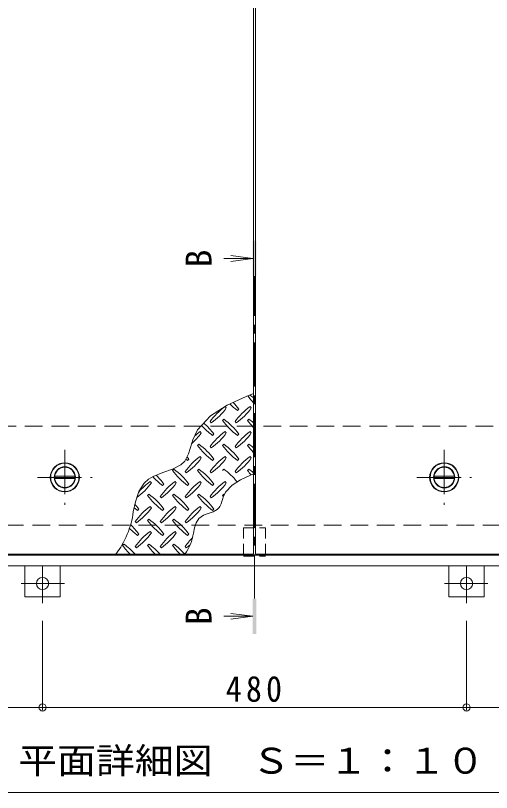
# Model space of a CAD drawing. Units: millimetres at full size, sheet at 1:10; details may follow other scales. Extents: x -2635 to 2730, y -1962 to 1900.
# Drawn here: x -1663 to -1124, y 214 to 1093 of the extents above; entities that cross this region are included whole.
import ezdxf
from ezdxf.enums import TextEntityAlignment as Align

# ---------------------------------------------------------------- set-up
doc = ezdxf.new("R2010")
doc.units = ezdxf.units.MM
doc.header["$LTSCALE"] = 10
doc.header["$PDMODE"] = 32
doc.header["$PDSIZE"] = 8
for name, pattern in [('CHAIN1', [8, 5, -1, 1, -1]), ('DASHED1', [1.8, 1.2, -0.6]), ('DASHED2', [3, 2, -1])]:
    doc.linetypes.add(name, pattern=pattern)
for name, color, linetype, lineweight in [('0-1_躯体', 2, 'CHAIN1', 9), ('0-2_仕上', 3, 'Continuous', 9), ('0-3_建具', 4, 'Continuous', 9), ('0-4_その他', 2, 'Continuous', 9), ('0-5_寸法', 4, 'Continuous', 9), ('0-9', 134, 'Continuous', 5), ('0-C', 4, 'Continuous', 9), ('0-E', 3, 'Continuous', 9), ('0-F', 7, 'Continuous', 9)]:
    doc.layers.add(name, color=color, linetype=linetype, lineweight=lineweight)
doc.styles.add('ＭＳ ゴシック', font='')
doc.styles.get('ＭＳ ゴシック').set_extended_font_data('MS Gothic')

msp = doc.modelspace()

# ---------------------------------------------------------------- linework, layer by layer
at = {"layer": '0-1_躯体', "linetype": 'DASHED2'}
for p, q in [((-642.28, 628.72), (-2142.28, 628.72)), ((-963.78, 516.72), (-2251.28, 516.72))]:
    msp.add_line(p, q, dxfattribs=at)
at = {"layer": '0-1_躯体'}
for p, q in [((-1607.03, 601.72), (-1607.03, 539.72)), ((-1177.53, 601.72), (-1177.53, 539.72)), ((-1638.03, 570.72), (-1576.03, 570.72)), ((-1208.53, 570.72), (-1146.53, 570.72))]:
    msp.add_line(p, q, dxfattribs=at)
at = {"layer": '0-2_仕上'}
for p, q in [((-1393.28, 1623.72), (-1393.28, 483.72)), ((-1391.28, 483.72), (-1391.28, 1623.72)), ((-1393.28, 483.72), (-1820.78, 483.72)), ((-963.78, 483.72), (-1391.28, 483.72))]:
    msp.add_line(p, q, dxfattribs=at)
for centre in [(-1607.03, 570.72), (-1177.53, 570.72)]:
    msp.add_circle(centre, 16.5, dxfattribs=at)
at = {"layer": '0-3_建具'}
for p, q in [((-2251.28, 482.72), (-533.28, 482.72)), ((-2263.28, 470.72), (-521.28, 470.72))]:
    msp.add_line(p, q, dxfattribs=at)
at = {"layer": '0-4_その他', "color": 7}
msp.add_line((-1104.78, 214.1), (-1679.78, 214.1), dxfattribs=at)
at = {"layer": '0-5_寸法'}
for p, q in [((-1394.28, 818.48), (-1427.05, 818.48)), ((-1394.28, 818.48), (-1419.07, 821.74)), ((-1394.28, 818.48), (-1419.07, 815.21)), ((-1394.28, 413.52), (-1427.05, 413.52)), ((-1394.28, 413.52), (-1419.07, 416.78)), ((-1394.28, 413.52), (-1419.07, 410.25))]:
    msp.add_line(p, q, dxfattribs=at)
at = {"layer": '0-5_寸法', "linetype": 'CHAIN1'}
msp.add_line((-1392.28, 433.52), (-1392.28, 798.48), dxfattribs=at)
at = {"layer": '0-5_寸法', "color": 7, "linetype": 'DASHED1'}
for points in [[(-1404.58, 513.52), (-1379.98, 513.52), (-1379.98, 481.52)], [(-1404.58, 513.52), (-1404.58, 481.52), (-1379.98, 481.52)]]:
    msp.add_lwpolyline(points, dxfattribs=at)
at = {"layer": '0-5_寸法'}
for points in [[(-1390.28, 838.48), (-1394.28, 838.48), (-1390.28, 798.48), (-1394.28, 798.48)], [(-1394.28, 393.52), (-1390.28, 393.52), (-1394.28, 433.52), (-1390.28, 433.52)]]:
    msp.add_solid(points, dxfattribs=at)
at = {"layer": '0-9'}
for p, q in [((-1401.56, 662.3), (-1423.31, 652.35)), ((-1393.28, 665.63), (-1401.56, 662.3)), ((-1423.31, 652.35), (-1442.27, 640.18)), ((-1424.24, 649.34), (-1425.65, 650.75)), ((-1395.95, 649.34), (-1397.37, 650.75)), ((-1411.51, 646.51), (-1410.09, 647.92)), ((-1442.27, 640.18), (-1456.68, 624.4)), ((-1442.62, 633.78), (-1441.21, 632.37)), ((-1427.06, 636.61), (-1428.48, 635.2)), ((-1414.34, 633.78), (-1412.92, 632.37)), ((-1398.78, 636.61), (-1400.19, 635.2)), ((-1456.68, 624.4), (-1462.25, 613.05)), ((-1452.52, 621.05), (-1453.93, 622.47)), ((-1439.79, 618.22), (-1438.38, 619.64)), ((-1424.24, 621.05), (-1425.65, 622.47)), ((-1411.51, 618.22), (-1410.09, 619.64)), ((-1395.95, 621.05), (-1397.37, 622.47)), ((-1463.39, 609.57), (-1465.16, 603.43)), ((-1462.25, 613.05), (-1463.39, 609.57)), ((-1455.35, 608.33), (-1456.76, 606.91)), ((-1427.06, 608.33), (-1428.48, 606.91)), ((-1398.78, 608.33), (-1400.19, 606.91)), ((-1465.16, 603.43), (-1467.05, 597.43)), ((-1442.62, 605.5), (-1441.21, 604.08)), ((-1414.34, 605.5), (-1412.92, 604.08)), ((-1471.34, 589.18), (-1475.62, 585.06)), ((-1469.5, 591.96), (-1471.34, 589.18)), ((-1467.05, 597.43), (-1469.5, 591.96)), ((-1468.08, 589.94), (-1466.66, 591.35)), ((-1452.52, 592.77), (-1453.93, 594.18)), ((-1439.79, 589.94), (-1438.38, 591.35)), ((-1424.24, 592.77), (-1425.65, 594.18)), ((-1411.51, 589.94), (-1410.09, 591.35)), ((-1395.95, 592.77), (-1397.37, 594.18)), ((-1475.62, 585.06), (-1485.22, 579.96)), ((-1506.87, 571.88), (-1512.27, 568.71)), ((-1496.19, 576.06), (-1506.87, 571.88)), ((-1485.22, 579.96), (-1496.19, 576.06)), ((-1483.63, 580.04), (-1485.05, 578.63)), ((-1470.91, 577.21), (-1469.49, 575.8)), ((-1455.35, 580.04), (-1456.76, 578.63)), ((-1442.62, 577.21), (-1441.21, 575.8)), ((-1427.06, 580.04), (-1428.48, 578.63)), ((-1414.34, 577.21), (-1412.92, 575.8)), ((-1397.42, 573.01), (-1408.29, 568.03)), ((-1398.78, 580.04), (-1400.19, 578.63)), ((-1393.28, 574.67), (-1397.42, 573.01)), ((-1517.11, 564.33), (-1523.19, 554.71)), ((-1512.27, 568.71), (-1517.11, 564.33)), ((-1509.09, 564.48), (-1510.5, 565.9)), ((-1496.36, 561.66), (-1494.95, 563.07)), ((-1480.81, 564.48), (-1482.22, 565.9)), ((-1468.08, 561.66), (-1466.66, 563.07)), ((-1452.52, 564.48), (-1453.93, 565.9)), ((-1439.79, 561.66), (-1438.38, 563.07)), ((-1424.24, 564.48), (-1425.65, 565.9)), ((-1408.29, 568.03), (-1417.77, 561.95)), ((-1523.19, 554.71), (-1527.14, 543.13)), ((-1424.98, 554.06), (-1427.77, 548.38)), ((-1417.77, 561.95), (-1424.98, 554.06)), ((-1511.92, 551.76), (-1513.33, 550.34)), ((-1499.19, 548.93), (-1497.78, 547.51)), ((-1483.63, 551.76), (-1485.05, 550.34)), ((-1470.91, 548.93), (-1469.49, 547.51)), ((-1455.35, 551.76), (-1456.76, 550.34)), ((-1442.62, 548.93), (-1441.21, 547.51)), ((-1428.34, 546.64), (-1429.22, 543.57)), ((-1427.06, 551.76), (-1428.48, 550.34)), ((-1427.77, 548.38), (-1428.34, 546.64)), ((-1527.14, 543.13), (-1529.49, 531.7)), ((-1509.09, 536.2), (-1510.5, 537.61)), ((-1480.81, 536.2), (-1482.22, 537.61)), ((-1452.52, 536.2), (-1453.93, 537.61)), ((-1432.31, 536.45), (-1434.45, 534.39)), ((-1431.39, 537.84), (-1432.31, 536.45)), ((-1430.16, 540.57), (-1431.39, 537.84)), ((-1429.22, 543.57), (-1430.16, 540.57)), ((-1524.65, 533.37), (-1523.23, 534.79)), ((-1496.36, 533.37), (-1494.95, 534.79)), ((-1468.08, 533.37), (-1466.66, 534.79)), ((-1450.07, 527.8), (-1452.77, 526.22)), ((-1444.74, 529.89), (-1450.07, 527.8)), ((-1439.25, 531.84), (-1444.74, 529.89)), ((-1439.79, 533.37), (-1438.38, 534.79)), ((-1434.45, 534.39), (-1439.25, 531.84)), ((-1527.47, 520.64), (-1526.06, 519.23)), ((-1511.92, 523.47), (-1513.33, 522.06)), ((-1499.19, 520.64), (-1497.78, 519.23)), ((-1483.63, 523.47), (-1485.05, 522.06)), ((-1470.91, 520.64), (-1469.49, 519.23)), ((-1458.24, 519.22), (-1460.21, 513.42)), ((-1455.19, 524.03), (-1458.24, 519.22)), ((-1455.88, 522.94), (-1456.76, 522.06)), ((-1452.77, 526.22), (-1455.19, 524.03)), ((-1460.21, 513.42), (-1461.39, 507.71)), ((-1524.65, 505.09), (-1523.23, 506.5)), ((-1509.09, 507.92), (-1510.5, 509.33)), ((-1496.36, 505.09), (-1494.95, 506.5)), ((-1480.81, 507.92), (-1482.22, 509.33)), ((-1468.08, 505.09), (-1466.66, 506.5)), ((-1540.2, 495.19), (-1541.62, 493.77)), ((-1511.92, 495.19), (-1513.33, 493.77)), ((-1483.63, 495.19), (-1485.05, 493.77)), ((-1527.47, 492.36), (-1526.06, 490.95)), ((-1499.19, 492.36), (-1497.78, 490.95)), ((-1470.91, 492.36), (-1469.49, 490.95))]:
    msp.add_line(p, q, dxfattribs=at)
for centre, radius, start, end in [((-1341.15, 705.55), 72.5, 215.94795, 224.0249), ((-1440.85, 605.85), 72.5, 48.99213, 53.25279), ((-1383.58, 591.71), 72.5, 125.47256, 144.5273), ((-1369.44, 705.55), 72.5, 225.57452, 234.5273), ((-1469.14, 605.85), 72.5, 35.47258, 43.25978), ((-1355.29, 591.71), 72.5, 125.47256, 144.5273), ((-1483.28, 691.41), 72.5, 305.47272, 324.5273), ((-1455, 691.41), 72.5, 305.47272, 324.5273), ((-1369.44, 677.27), 72.5, 215.47272, 234.5273), ((-1469.14, 577.57), 72.5, 35.47258, 54.5273), ((-1341.15, 677.27), 72.5, 215.47272, 224.0249), ((-1440.85, 577.57), 72.5, 48.99213, 54.5273), ((-1397.72, 677.27), 72.5, 221.35275, 234.5273), ((-1497.42, 577.57), 72.5, 35.47258, 48.77962), ((-1511.56, 663.13), 72.5, 311.38763, 324.5273), ((-1411.86, 563.42), 72.5, 125.47256, 131.59831), ((-1383.58, 563.42), 72.5, 125.47256, 144.5273), ((-1483.28, 663.13), 72.5, 305.47272, 324.5273), ((-1355.29, 563.42), 72.5, 125.47256, 144.5273), ((-1455, 663.13), 72.5, 305.47272, 324.5273), ((-1397.72, 648.98), 72.5, 215.47272, 234.5273), ((-1497.42, 549.28), 72.5, 35.47258, 54.5273), ((-1369.44, 648.98), 72.5, 215.47272, 234.5273), ((-1469.14, 549.28), 72.5, 35.47258, 54.5273), ((-1341.15, 648.98), 72.5, 215.47272, 224.0249), ((-1440.85, 549.28), 72.5, 48.99213, 54.5273), ((-1411.86, 535.14), 72.5, 125.47256, 144.5273), ((-1426, 648.98), 72.5, 232.70831, 234.5273), ((-1511.56, 634.84), 72.5, 305.47272, 324.5273), ((-1525.71, 549.28), 72.5, 35.47258, 38.03572), ((-1383.58, 535.14), 72.5, 125.47256, 144.5273), ((-1483.28, 634.84), 72.5, 305.47272, 324.5273), ((-1355.29, 535.14), 72.5, 125.47256, 144.5273), ((-1455, 634.84), 72.5, 305.47272, 324.5273), ((-1553.99, 521), 72.5, 35.47258, 45.99713), ((-1426, 620.7), 72.5, 215.47272, 234.5273), ((-1525.71, 521), 72.5, 35.47258, 54.5273), ((-1397.72, 620.7), 72.5, 215.47272, 234.5273), ((-1497.42, 521), 72.5, 35.47258, 54.5273), ((-1469.14, 521), 72.5, 38.01075, 54.5273), ((-1341.15, 620.7), 72.5, 215.47272, 220.61368), ((-1440.85, 521), 72.5, 48.99213, 54.5273), ((-1568.13, 606.56), 72.5, 306.00705, 324.5273), ((-1468.43, 506.86), 72.5, 125.47256, 139.2924), ((-1454.29, 620.7), 72.5, 222.74814, 234.5273), ((-1440.15, 506.86), 72.5, 125.47256, 144.52728), ((-1539.85, 606.56), 72.5, 305.47272, 324.5273), ((-1411.86, 506.86), 72.5, 125.47256, 144.52728), ((-1511.56, 606.56), 72.5, 305.47272, 324.5273), ((-1383.58, 506.86), 72.5, 125.47256, 144.52728), ((-1483.28, 606.56), 72.5, 305.47272, 324.5273), ((-1454.29, 592.42), 72.5, 215.47272, 234.5273), ((-1553.99, 492.71), 72.5, 35.47258, 54.5273), ((-1426, 592.42), 72.5, 215.47272, 234.5273), ((-1525.71, 492.71), 72.5, 35.47258, 54.5273), ((-1397.72, 592.42), 72.5, 215.47272, 234.5273), ((-1497.42, 492.71), 72.5, 35.47258, 54.5273), ((-1369.44, 592.42), 72.5, 215.47272, 216.81532), ((-1469.14, 492.71), 72.5, 53.83966, 54.5273), ((-1582.27, 492.71), 72.5, 35.47258, 41.1628), ((-1468.43, 478.57), 72.5, 125.47256, 144.5273), ((-1440.15, 478.57), 72.5, 125.47256, 144.5273), ((-1411.86, 478.57), 72.5, 125.47256, 144.5273), ((-1630.69, 545.46), 102.13, 322.79805, 352.25462), ((-1482.57, 592.42), 72.5, 230.65677, 234.5273), ((-1568.13, 578.27), 72.5, 305.47272, 324.5273), ((-1539.85, 578.27), 72.5, 305.47272, 324.5273), ((-1511.56, 578.27), 72.5, 305.47272, 324.5273), ((-1454.29, 564.13), 72.5, 215.47272, 234.5273), ((-1553.99, 464.43), 72.5, 35.47258, 54.5273), ((-1426, 564.13), 72.5, 215.47272, 234.5273), ((-1525.71, 464.43), 72.5, 35.47258, 54.5273), ((-1397.72, 564.13), 72.5, 215.47272, 215.70636), ((-1482.57, 564.13), 72.5, 224.94598, 234.5273), ((-1582.27, 464.43), 72.5, 35.47258, 46.69856), ((-1468.43, 450.29), 72.5, 125.47256, 144.5273), ((-1568.13, 549.99), 72.5, 305.47272, 324.5273), ((-1440.15, 450.29), 72.5, 125.47256, 144.5273), ((-1539.85, 549.99), 72.5, 305.47272, 324.5273), ((-1511.98, 514.59), 51.06, 322.79805, 352.25462), ((-1411.86, 450.29), 72.5, 134.23579, 144.5273), ((-1482.57, 535.85), 72.5, 215.47272, 225.97511), ((-1582.27, 436.14), 72.5, 41.00789, 54.5273), ((-1454.29, 535.85), 72.5, 215.47272, 225.97511), ((-1553.99, 436.14), 72.5, 41.00789, 54.5273), ((-1426, 535.85), 72.5, 215.47272, 225.97511), ((-1525.71, 436.14), 72.5, 41.2111, 54.5273), ((-1511.56, 549.99), 72.5, 305.47272, 309.84157)]:
    msp.add_arc(centre, radius, start, end, dxfattribs=at)
at = {"layer": '0-C'}
for p, q in [((-1595.6, 571.97), (-1618.46, 571.97)), ((-1166.1, 571.97), (-1188.96, 571.97)), ((-1595.6, 569.47), (-1618.46, 569.47)), ((-1166.1, 569.47), (-1188.96, 569.47))]:
    msp.add_line(p, q, dxfattribs=at)
at = {"layer": '0-C', "color": 2}
for centre, radius in [((-1607.03, 570.72), 16), ((-1607.03, 570.72), 12), ((-1607.03, 570.72), 11.75), ((-1177.53, 570.72), 16), ((-1177.53, 570.72), 12), ((-1177.53, 570.72), 11.75)]:
    msp.add_circle(centre, radius, dxfattribs=at)
at = {"layer": '0-C'}
for centre in [(-1607.03, 570.72), (-1177.53, 570.72)]:
    msp.add_circle(centre, 11.5, dxfattribs=at)
at = {"layer": '0-E'}
for p, q in [((-1652.28, 470.72), (-1652.28, 435.52)), ((-1612.28, 470.72), (-1612.28, 435.52)), ((-1172.28, 470.72), (-1172.28, 435.52)), ((-1132.28, 470.72), (-1132.28, 435.52)), ((-1612.28, 435.52), (-1652.28, 435.52)), ((-1172.28, 435.52), (-1132.28, 435.52))]:
    msp.add_line(p, q, dxfattribs=at)
at = {"layer": '0-E', "linetype": 'CHAIN1'}
for p, q in [((-1632.28, 428.36), (-1632.28, 470.52)), ((-1152.28, 428.36), (-1152.28, 470.52)), ((-1607.44, 450.52), (-1656.33, 450.52)), ((-1177.12, 450.52), (-1128.24, 450.52))]:
    msp.add_line(p, q, dxfattribs=at)
at = {"layer": '0-E'}
for centre in [(-1632.28, 450.52), (-1152.28, 450.52)]:
    msp.add_circle(centre, 7, dxfattribs=at)
at = {"layer": '0-F'}
for p, q in [((-1632.28, 307.29), (-1632.28, 408.36)), ((-1152.28, 307.29), (-1152.28, 408.36)), ((-2113.28, 310.29), (-1632.28, 310.29)), ((-1632.28, 310.29), (-1152.28, 310.29)), ((-1152.28, 310.29), (-671.28, 310.29))]:
    msp.add_line(p, q, dxfattribs=at)
for p in [(-1632.28, 310.29), (-1152.28, 310.29)]:
    msp.add_point(p, dxfattribs=at)

# ---------------------------------------------------------------- texts
at = {"layer": '0-4_その他', "style": 'ＭＳ ゴシック', "width": 1.1}
msp.add_text('平面詳細図\u3000Ｓ＝１：１０', height=29.33, dxfattribs=at).set_placement((-1659.78, 226.6), align=Align.BOTTOM_LEFT)
at = {"layer": '0-5_寸法', "color": 2, "style": 'ＭＳ ゴシック'}
for p in [(-1432.15, 808.48), (-1432.15, 403.52)]:
    msp.add_text('B', height=29.33, rotation=90, dxfattribs=at).set_placement(p, align=Align.BOTTOM_LEFT)
at = {"layer": '0-F', "color": 2, "insert": (-1424.78, 316.29), "char_height": 29.33, "attachment_point": 7, "style": 'ＭＳ ゴシック'}
msp.add_mtext('\\T1.27;\\W0.9;480', dxfattribs=at)

doc.saveas('drawing.dxf')
